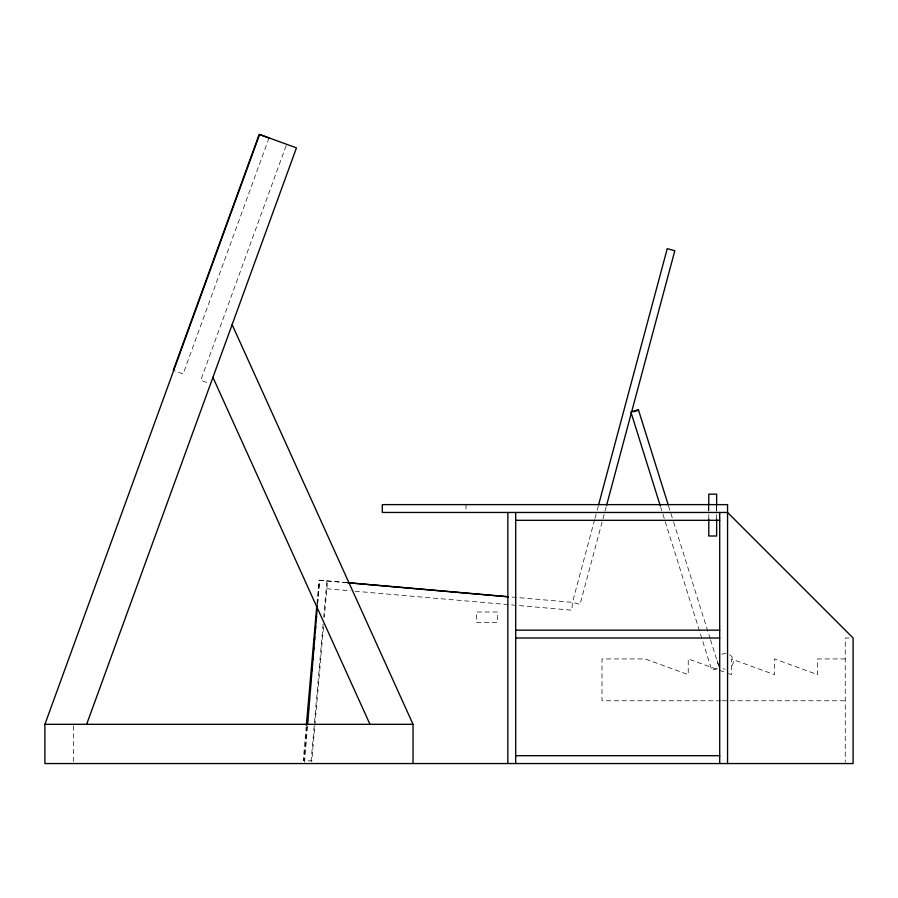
<?xml version="1.0" encoding="UTF-8"?>
<svg xmlns="http://www.w3.org/2000/svg" width="898" height="898" viewBox="0 0 898 898"><rect width="100%" height="100%" fill="white"/><g stroke="black" fill="none" stroke-linecap="round" stroke-linejoin="round"><path stroke-width="0.67" stroke-dasharray="4.49 3.37" d="M304.545 762.166L307.509 726.055M317.533 603.86L319.464 580.254L347.38 582.701M323.516 627.006L311.786 761.021L303.288 760.337L306.218 726.83M316.96 603.995L319.037 580.254L347.021 582.645M306.903 726.83L303.973 760.337L303.288 760.337M317.645 603.995L319.722 580.254M323.078 624.211L311.101 761.021L311.786 761.021M323.684 617.24L326.861 580.939L327.546 580.939L324.369 617.24M594.622 519.706L572.464 602.367L571.779 610.191L351.904 590.951M594.981 518.348L596.8 511.579M597.159 510.221L598.248 506.158M606.195 506.831L580.052 604.399L572.464 602.367L509.839 596.889M268.996 138.023L183.125 373.972L173.292 370.391M286.148 145.611L200.748 380.236L209.357 383.367M849.171 638.007L845.254 638.007L845.254 762.155M845.254 658.93L817.595 658.93L817.595 674.623L774.48 658.93L774.48 674.623L731.354 658.93L731.354 674.623L727.436 673.197M720.836 700.777L602.008 700.777L602.008 658.93L645.123 658.93L688.238 674.623L688.238 658.93L718.288 669.863M722.228 700.777L845.254 700.777M319.037 580.254L326.861 580.939M326.861 588.762L350.512 590.828M719.601 670.346L726.134 672.725M668.561 505.989L673.287 521.065M673.601 522.052L710.105 638.568M710.509 639.836L719.32 667.944L711.822 670.29L660.232 505.664M716.683 505.922L716.683 512.466M716.638 506.708L716.548 520.312M708.836 505.922L708.836 512.466M708.791 506.708L708.758 520.312M466.006 504.62L466.006 511.153M73.67 725.719L73.67 763.547M729.748 654.709A7.846 7.846 0 0 1 730.804 667.113M725.157 669.156A7.846 7.846 0 0 1 723.148 668.797M718.546 664.935A7.846 7.846 0 0 1 718.041 658.952M721.902 654.35A7.846 7.846 0 0 1 725.876 653.486M497.391 612.009L476.468 612.009L476.468 622.471L497.391 622.471L497.391 612.009"/><path stroke-width="1.35" d="M307.621 724.675L317.421 605.252M306.341 725.438L316.848 605.387M307.273 722.643L307.509 719.848M308.25 711.474L308.485 708.679M309.103 701.708L309.35 698.913M310.933 680.763L311.179 677.979M311.786 670.997L312.033 668.202M312.762 659.828L313.009 657.033M313.615 650.051L313.862 647.267M314.48 640.285L314.715 637.49M315.333 630.508L315.692 626.321M316.309 619.339L316.545 616.556M317.162 609.574L317.409 606.779M598.607 504.799L667.236 248.679L674.825 250.699L606.554 505.473M173.292 370.391L259.174 134.453L268.996 138.023M727.56 763.547L727.56 504.62L382.301 504.62L382.301 512.466L727.56 512.466L853.1 638.007L853.1 763.547L44.9 763.547L44.9 724.316L259.601 134.453L296.463 147.867L86.646 724.316M633.561 411.812L638.557 410.251M515.699 520.312L719.713 520.312M515.699 630.16L719.713 630.16M515.699 638.007L719.713 638.007M44.9 724.316L413.035 724.316L413.035 763.547M515.699 755.701L719.713 755.701M348.413 582.768L508.448 596.766M347.38 582.701L507.853 596.777M232.122 324.638L413.035 724.316M212.927 377.373L369.976 724.316M668.269 505.046L638.366 409.623L630.879 411.969L660.232 505.664M719.713 512.466L719.713 763.547M716.638 505.316L716.638 494.147L708.791 494.147L708.791 505.316M716.638 519.257L716.638 536.005L708.791 536.005L708.791 519.257M515.699 512.466L515.699 763.547M507.853 512.466L507.853 763.547"/></g></svg>
